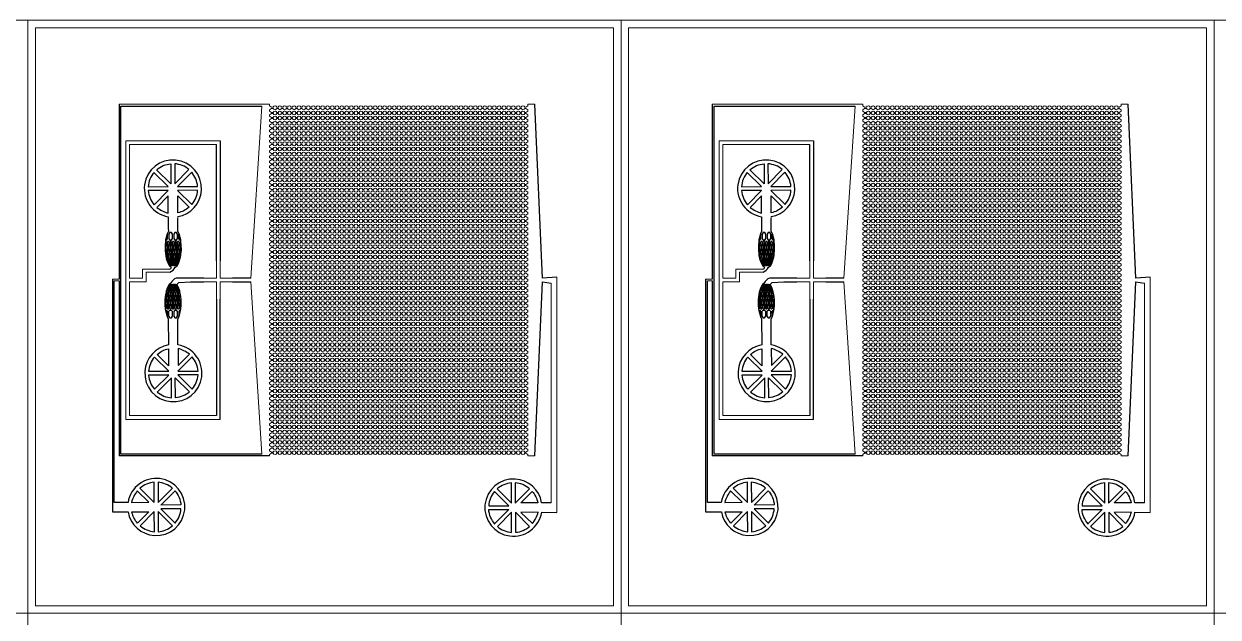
# Model space of a CAD drawing. Extents: x 4056 to 105656, y 4120 to 105720.
# Drawn here: x 39093 to 70405, y 23464 to 39020 of the extents above; entities that cross this region are included whole.
import ezdxf

# ---------------------------------------------------------------- set-up
doc = ezdxf.new("R2010")
doc.units = 13
doc.header["$MEASUREMENT"] = 0
doc.layers.add('Main Layer', color=7, linetype='Continuous', lineweight=0)

# ---------------------------------------------------------------- blocks, each defined once
blk = doc.blocks.new('*U45')
at = {"lineweight": 0}
for p, q in [((48, 15), (77, 15)), ((48, -15), (77, -15))]:
    blk.add_line(p, q, dxfattribs=at)
for start, end in [(17.4576, 162.5424), (197.4576, 342.5424)]:
    blk.add_arc((0, 0), 50, start, end, dxfattribs=at)
blk = doc.blocks.new('*U46')
at = {"color": 0, "linetype": 'ByBlock', "lineweight": -2, "transparency": 16777216}
for p in [(0, 0), (125, 0), (250, 0), (375, 0), (500, 0), (625, 0), (750, 0), (875, 0), (1000, 0), (1125, 0), (1250, 0), (1375, 0), (1500, 0), (1625, 0), (1750, 0), (1875, 0), (2000, 0), (2125, 0), (2250, 0), (2375, 0), (2500, 0), (2625, 0), (2750, 0), (2875, 0), (3000, 0), (3125, 0), (3250, 0), (3375, 0), (3500, 0), (3625, 0), (3750, 0), (3875, 0), (4000, 0), (4125, 0), (4250, 0), (4375, 0), (4500, 0), (4625, 0), (4750, 0), (4875, 0), (5000, 0), (5125, 0), (5250, 0), (5375, 0), (5500, 0), (5625, 0), (5750, 0), (5875, 0), (6000, 0), (6125, 0), (6250, 0), (6375, 0), (6500, 0)]:
    blk.add_blockref('*U45', p, dxfattribs=at)
blk = doc.blocks.new('*U43')
at = {"lineweight": 0}
for p, q in [((-148, -355), (-98, -390)), ((-148, -455), (-98, -420)), ((-148, -490), (-148, -455)), ((-48, -390), (-98, -390)), ((-48, -420), (-98, -420)), ((6627, -355), (6577, -390)), ((6627, -455), (6577, -420)), ((6627, -490), (6627, -455))]:
    blk.add_line(p, q, dxfattribs=at)
blk.add_blockref('*U46', (0, -405), dxfattribs=at)
blk = doc.blocks.new('*U44')
at = {"color": 0, "linetype": 'ByBlock', "lineweight": -2, "transparency": 16777216}
for p in [(0, 9045), (0, 8910), (0, 8775), (0, 8640), (0, 8505), (0, 8370), (0, 8235), (0, 8100), (0, 7965), (0, 7830), (0, 7695), (0, 7560), (0, 7425), (0, 7290), (0, 7155), (0, 7020), (0, 6885), (0, 6750), (0, 6615), (0, 6480), (0, 6345), (0, 6210), (0, 6075), (0, 5940), (0, 5805), (0, 5670), (0, 5535), (0, 5400), (0, 5265), (0, 5130), (0, 4995), (0, 4860), (0, 4725), (0, 4590), (0, 4455), (0, 4320), (0, 4185), (0, 4050), (0, 3915), (0, 3780), (0, 3645), (0, 3510), (0, 3375), (0, 3240), (0, 3105), (0, 2970), (0, 2835), (0, 2700), (0, 2565), (0, 2430), (0, 2295), (0, 2160), (0, 2025), (0, 1890), (0, 1755), (0, 1620), (0, 1485), (0, 1350), (0, 1215), (0, 1080), (0, 945), (0, 810), (0, 675), (0, 540), (0, 405), (0, 270), (0, 135), (0, 0)]:
    blk.add_blockref('*U43', p, dxfattribs=at)
blk = doc.blocks.new('*U50')
at = {"lineweight": 0}
for p, q in [((48, 15), (77, 15)), ((48, -15), (77, -15))]:
    blk.add_line(p, q, dxfattribs=at)
for start, end in [(17.4576, 162.5424), (197.4576, 342.5424)]:
    blk.add_arc((0, 0), 50, start, end, dxfattribs=at)
blk = doc.blocks.new('*U51')
at = {"color": 0, "linetype": 'ByBlock', "lineweight": -2, "transparency": 16777216}
for p in [(0, 0), (125, 0), (250, 0), (375, 0), (500, 0), (625, 0), (750, 0), (875, 0), (1000, 0), (1125, 0), (1250, 0), (1375, 0), (1500, 0), (1625, 0), (1750, 0), (1875, 0), (2000, 0), (2125, 0), (2250, 0), (2375, 0), (2500, 0), (2625, 0), (2750, 0), (2875, 0), (3000, 0), (3125, 0), (3250, 0), (3375, 0), (3500, 0), (3625, 0), (3750, 0), (3875, 0), (4000, 0), (4125, 0), (4250, 0), (4375, 0), (4500, 0), (4625, 0), (4750, 0), (4875, 0), (5000, 0), (5125, 0), (5250, 0), (5375, 0), (5500, 0), (5625, 0), (5750, 0), (5875, 0), (6000, 0), (6125, 0), (6250, 0), (6375, 0), (6500, 0)]:
    blk.add_blockref('*U50', p, dxfattribs=at)
blk = doc.blocks.new('*U48')
at = {"lineweight": 0}
for p, q in [((-148, -355), (-98, -390)), ((-148, -455), (-98, -420)), ((-148, -490), (-148, -455)), ((-48, -390), (-98, -390)), ((-48, -420), (-98, -420)), ((6627, -355), (6577, -390)), ((6627, -455), (6577, -420)), ((6627, -490), (6627, -455))]:
    blk.add_line(p, q, dxfattribs=at)
blk.add_blockref('*U51', (0, -405), dxfattribs=at)
blk = doc.blocks.new('*U49')
at = {"color": 0, "linetype": 'ByBlock', "lineweight": -2, "transparency": 16777216}
for p in [(0, 9045), (0, 8910), (0, 8775), (0, 8640), (0, 8505), (0, 8370), (0, 8235), (0, 8100), (0, 7965), (0, 7830), (0, 7695), (0, 7560), (0, 7425), (0, 7290), (0, 7155), (0, 7020), (0, 6885), (0, 6750), (0, 6615), (0, 6480), (0, 6345), (0, 6210), (0, 6075), (0, 5940), (0, 5805), (0, 5670), (0, 5535), (0, 5400), (0, 5265), (0, 5130), (0, 4995), (0, 4860), (0, 4725), (0, 4590), (0, 4455), (0, 4320), (0, 4185), (0, 4050), (0, 3915), (0, 3780), (0, 3645), (0, 3510), (0, 3375), (0, 3240), (0, 3105), (0, 2970), (0, 2835), (0, 2700), (0, 2565), (0, 2430), (0, 2295), (0, 2160), (0, 2025), (0, 1890), (0, 1755), (0, 1620), (0, 1485), (0, 1350), (0, 1215), (0, 1080), (0, 945), (0, 810), (0, 675), (0, 540), (0, 405), (0, 270), (0, 135), (0, 0)]:
    blk.add_blockref('*U48', p, dxfattribs=at)

msp = doc.modelspace()

# ---------------------------------------------------------------- linework, layer by layer
at = {"lineweight": 0}
for p, q in [((39393, 23764), (39393, 38920)), ((54549, 38920), (39393, 38920)), ((54549, 23764), (54549, 38920)), ((54949, 23764), (54949, 38920)), ((70105, 38920), (54949, 38920)), ((70105, 23764), (70105, 38920)), ((41587, 36915), (45531, 36915)), ((45330, 36865), (45040, 32353)), ((45531, 36870), (45531, 36915)), ((52306, 36870), (52306, 36915)), ((52325, 36915), (52306, 36915)), ((52325, 36915), (52494, 36915)), ((57143, 36915), (61088, 36915)), ((60886, 36865), (60596, 32353)), ((61088, 36870), (61088, 36915)), ((67863, 36870), (67863, 36915)), ((67882, 36915), (67863, 36915)), ((67882, 36915), (68050, 36915)), ((44242, 35956), (41765, 35956)), ((41765, 35956), (41765, 32159)), ((44142, 35856), (41865, 35856)), ((41865, 35856), (41865, 32353)), ((59798, 35956), (57322, 35956)), ((57322, 35956), (57322, 32159)), ((59698, 35856), (57422, 35856)), ((57422, 35856), (57422, 32353)), ((43129, 33919), (43129, 33965)), ((58685, 33919), (58685, 33965)), ((42202, 32353), (42202, 32586)), ((42915, 32586), (42202, 32586)), ((44142, 32353), (44142, 32803)), ((44242, 32803), (44242, 32353)), ((57758, 32353), (57758, 32586)), ((58471, 32586), (57758, 32586)), ((59698, 32353), (59698, 32803)), ((59798, 32803), (59798, 32353)), ((41412, 32328), (41587, 32328)), ((41462, 32278), (41587, 32278)), ((41865, 32353), (42202, 32353)), ((41865, 28750), (41865, 32253)), ((42302, 32253), (41865, 32253)), ((42921, 32511), (42302, 32511)), ((42302, 32253), (42302, 32511)), ((43807, 32353), (44142, 32353)), ((43807, 32253), (44142, 32253)), ((44142, 31803), (44142, 32253)), ((44242, 32353), (44562, 32353)), ((44242, 32253), (44562, 32253)), ((44242, 32253), (44242, 31803)), ((45040, 32253), (45330, 27740)), ((52693, 32253), (52693, 32253)), ((53069, 32375), (53069, 26210)), ((56968, 32328), (57143, 32328)), ((57018, 32278), (57143, 32278)), ((57422, 32353), (57758, 32353)), ((57422, 28750), (57422, 32253)), ((57858, 32253), (57422, 32253)), ((58477, 32511), (57858, 32511)), ((57858, 32253), (57858, 32511)), ((59363, 32353), (59698, 32353)), ((59363, 32253), (59698, 32253)), ((59698, 31803), (59698, 32253)), ((59798, 32353), (60118, 32353)), ((59798, 32253), (60118, 32253)), ((59798, 32253), (59798, 31803)), ((60596, 32253), (60886, 27740)), ((68249, 32253), (68249, 32253)), ((68626, 32375), (68626, 26210)), ((41765, 28650), (41765, 32159)), ((52917, 32222), (52917, 26465)), ((57322, 28650), (57322, 32159)), ((68473, 32222), (68473, 26465)), ((44242, 28650), (41765, 28650)), ((44142, 28750), (41865, 28750)), ((59798, 28650), (57322, 28650)), ((59698, 28750), (57422, 28750)), ((52306, 27690), (52494, 27690)), ((67863, 27690), (68051, 27690)), ((54549, 23764), (39393, 23764)), ((70105, 23764), (54949, 23764))]:
    msp.add_line(p, q, dxfattribs=at)
for p, q in [((41587, 36915), (41587, 32328)), ((41637, 27740), (41637, 36865)), ((41637, 36865), (45330, 36865)), ((52693, 32353), (52494, 36915)), ((57143, 36915), (57143, 32328)), ((57193, 27740), (57193, 36865)), ((57193, 36865), (60886, 36865)), ((68249, 32353), (68050, 36915)), ((44142, 32803), (44142, 35856)), ((44242, 35956), (44242, 32803)), ((59698, 32803), (59698, 35856)), ((59798, 35956), (59798, 32803)), ((42879, 33964), (42880, 33668)), ((43131, 33576), (43129, 33919)), ((58435, 33964), (58437, 33668)), ((58687, 33576), (58685, 33919)), ((42850, 33516), (42809, 33356)), ((42881, 33575), (42850, 33516)), ((42880, 33668), (42881, 33575)), ((43162, 33518), (43131, 33576)), ((43205, 33358), (43162, 33518)), ((58406, 33516), (58365, 33356)), ((58437, 33575), (58406, 33516)), ((58437, 33668), (58437, 33575)), ((58718, 33518), (58687, 33576)), ((58761, 33358), (58718, 33518)), ((42804, 33316), (42795, 33215)), ((42795, 33215), (42795, 33083)), ((42809, 33356), (42804, 33316)), ((43210, 33318), (43205, 33358)), ((43220, 33218), (43210, 33318)), ((43221, 33086), (43220, 33218)), ((58361, 33316), (58352, 33215)), ((58352, 33215), (58352, 33083)), ((58365, 33356), (58361, 33316)), ((58766, 33318), (58761, 33358)), ((58776, 33218), (58766, 33318)), ((58777, 33086), (58776, 33218)), ((42795, 33083), (42805, 32984)), ((42805, 32984), (42811, 32948)), ((42811, 32948), (42827, 32868)), ((43192, 32869), (43207, 32949)), ((43207, 32949), (43212, 32986)), ((43212, 32986), (43221, 33086)), ((58352, 33083), (58361, 32984)), ((58361, 32984), (58367, 32948)), ((58367, 32948), (58383, 32868)), ((58748, 32869), (58763, 32949)), ((58763, 32949), (58769, 32986)), ((58769, 32986), (58777, 33086)), ((42827, 32868), (42833, 32845)), ((42833, 32845), (42847, 32801)), ((42847, 32801), (42852, 32785)), ((42852, 32785), (42866, 32753)), ((42866, 32753), (42910, 32673)), ((42910, 32673), (42960, 32638)), ((43060, 32638), (43111, 32675)), ((43111, 32675), (43153, 32754)), ((43153, 32754), (43167, 32787)), ((43167, 32787), (43172, 32803)), ((43172, 32803), (43186, 32847)), ((43186, 32847), (43192, 32869)), ((58383, 32868), (58389, 32845)), ((58389, 32845), (58403, 32801)), ((58403, 32801), (58408, 32785)), ((58408, 32785), (58422, 32753)), ((58422, 32753), (58466, 32673)), ((58466, 32673), (58517, 32638)), ((58617, 32638), (58667, 32675)), ((58667, 32675), (58709, 32754)), ((58709, 32754), (58724, 32787)), ((58724, 32787), (58729, 32803)), ((58729, 32803), (58742, 32847)), ((58742, 32847), (58748, 32869)), ((41412, 32328), (41412, 26222)), ((41462, 26472), (41462, 32278)), ((41587, 32278), (41587, 27690)), ((43432, 32353), (43090, 32351)), ((43153, 32241), (43462, 32253)), ((43532, 32353), (43432, 32353)), ((43462, 32253), (43807, 32253)), ((43807, 32353), (43532, 32353)), ((45040, 32353), (44562, 32353)), ((44562, 32253), (45040, 32253)), ((52494, 27690), (52693, 32253)), ((53069, 32375), (52693, 32353)), ((52693, 32253), (52917, 32222)), ((56968, 32328), (56968, 26222)), ((57018, 26472), (57018, 32278)), ((57143, 32278), (57143, 27690)), ((58988, 32353), (58646, 32351)), ((58709, 32241), (59018, 32253)), ((59088, 32353), (58988, 32353)), ((59018, 32253), (59363, 32253)), ((59363, 32353), (59088, 32353)), ((60596, 32353), (60118, 32353)), ((60118, 32253), (60596, 32253)), ((68051, 27690), (68249, 32253)), ((68626, 32375), (68249, 32353)), ((68249, 32253), (68473, 32222)), ((42819, 31993), (42804, 31913)), ((42825, 32015), (42819, 31993)), ((42838, 32059), (42825, 32015)), ((42843, 32076), (42838, 32059)), ((42857, 32108), (42843, 32076)), ((42900, 32188), (42857, 32108)), ((42950, 32224), (42900, 32188)), ((43101, 32189), (43153, 32241)), ((43144, 32109), (43101, 32189)), ((43159, 32077), (43144, 32109)), ((43164, 32061), (43159, 32077)), ((43178, 32017), (43164, 32061)), ((43184, 31995), (43178, 32017)), ((43200, 31915), (43184, 31995)), ((58375, 31993), (58360, 31913)), ((58381, 32015), (58375, 31993)), ((58394, 32059), (58381, 32015)), ((58399, 32076), (58394, 32059)), ((58414, 32108), (58399, 32076)), ((58456, 32188), (58414, 32108)), ((58506, 32224), (58456, 32188)), ((58657, 32189), (58709, 32241)), ((58701, 32109), (58657, 32189)), ((58715, 32077), (58701, 32109)), ((58720, 32061), (58715, 32077)), ((58734, 32017), (58720, 32061)), ((58740, 31995), (58734, 32017)), ((58756, 31915), (58740, 31995)), ((42798, 31877), (42790, 31777)), ((42790, 31777), (42791, 31645)), ((42791, 31645), (42801, 31545)), ((42804, 31913), (42798, 31877)), ((43206, 31879), (43200, 31915)), ((43215, 31779), (43206, 31879)), ((43206, 31547), (43215, 31647)), ((43215, 31647), (43215, 31779)), ((44142, 31803), (44142, 28750)), ((44242, 28650), (44242, 31803)), ((58354, 31877), (58346, 31777)), ((58346, 31777), (58347, 31645)), ((58347, 31645), (58357, 31545)), ((58360, 31913), (58354, 31877)), ((58762, 31879), (58756, 31915)), ((58771, 31779), (58762, 31879)), ((58762, 31547), (58771, 31647)), ((58771, 31647), (58771, 31779)), ((59698, 31803), (59698, 28750)), ((59798, 28650), (59798, 31803)), ((42801, 31545), (42806, 31505)), ((42806, 31505), (42848, 31344)), ((42848, 31344), (42880, 31286)), ((43130, 31287), (43160, 31346)), ((43160, 31346), (43202, 31507)), ((43202, 31507), (43206, 31547)), ((58357, 31545), (58362, 31505)), ((58362, 31505), (58405, 31344)), ((58405, 31344), (58436, 31286)), ((58686, 31287), (58717, 31346)), ((58717, 31346), (58758, 31507)), ((58758, 31507), (58762, 31547)), ((42880, 31286), (42883, 30601)), ((43130, 31194), (43130, 31287)), ((43133, 30603), (43130, 31194)), ((58436, 31286), (58439, 30601)), ((58686, 31194), (58686, 31287)), ((58689, 30603), (58686, 31194)), ((45531, 27690), (41587, 27690)), ((45330, 27740), (41637, 27740)), ((61088, 27690), (57143, 27690)), ((60886, 27740), (57193, 27740)), ((41823, 26473), (41462, 26472)), ((52917, 26465), (52668, 26464)), ((57379, 26473), (57018, 26472)), ((68473, 26465), (68224, 26464)), ((41412, 26222), (41824, 26223)), ((52669, 26214), (53069, 26210)), ((56968, 26222), (57380, 26223)), ((68225, 26214), (68626, 26210))]:
    msp.add_line(p, q)
for points in [[(23636, 39120), (39193, 39120), (39193, 23564), (23636, 23564)], [(39193, 39120), (54749, 39120), (54749, 23564), (39193, 23564)], [(54749, 39120), (70305, 39120), (70305, 23564), (54749, 23564)], [(70305, 39120), (85862, 39120), (85862, 23564), (70305, 23564)], [(39193, 23564), (54749, 23564), (54749, 8007), (39193, 8007)], [(54749, 23564), (70305, 23564), (70305, 8007), (54749, 8007)]]:
    msp.add_lwpolyline(points, close=True, dxfattribs=at)
for points in [[(42505, 35125, 0.159174), (42352, 34751), (42879, 34753), (42503, 35126), (42505, 35125)], [(42947, 35352), (42950, 34825), (42574, 35197), (42575, 35196, -0.159174), (42947, 35352, 3734.089472)], [(43047, 35352), (43050, 34825), (43421, 35200, 0.159174), (43047, 35352, -3734.089472)], [(43492, 35129), (43121, 34755), (43648, 34757, 0.159174), (43492, 35129, 0.000114)], [(58061, 35125, 0.159174), (57908, 34751), (58436, 34753), (58059, 35126), (58061, 35125)], [(58503, 35352), (58506, 34825), (58130, 35197), (58131, 35196, -0.159174), (58503, 35352, 3734.089472)], [(58603, 35352), (58606, 34825), (58977, 35200, 0.159174), (58603, 35352, -3734.089472)], [(59048, 35129), (58677, 34755), (59204, 34757, 0.159174), (59048, 35129, 0.000114)], [(42509, 34279), (42880, 34653), (42352, 34651, 0.159174), (42509, 34279, -0.000581)], [(42878, 34055), (42876, 34508), (42580, 34208, 0.092093), (42878, 34055, 1291.273736)], [(43496, 34284, 0.159174), (43649, 34657), (43121, 34655), (43496, 34284)], [(43128, 34067), (43126, 34509), (43425, 34213, -0.129437), (43128, 34067, 5438.346978)], [(58065, 34279), (58436, 34653), (57909, 34651, 0.159174), (58065, 34279, -0.000581)], [(58435, 34055), (58432, 34508), (58136, 34208, 0.092093), (58435, 34055, 1291.273736)], [(59052, 34284, 0.159174), (59205, 34657), (58677, 34655), (59052, 34284)], [(58685, 34067), (58682, 34509), (58982, 34213, -0.129437), (58685, 34067, 5438.346978)], [(42884, 30500), (42886, 30057), (42586, 30354, -0.129437), (42884, 30500, 5438.346978)], [(43134, 30511), (43136, 30059), (43432, 30358, 0.092093), (43134, 30511, 1291.273736)], [(58440, 30500), (58442, 30057), (58143, 30354, -0.129437), (58440, 30500, 5438.346978)], [(58690, 30511), (58692, 30059), (58988, 30358, 0.092093), (58690, 30511, 1291.273736)], [(42516, 30283, 0.159174), (42363, 29909), (42891, 29912), (42516, 30283)], [(43503, 30288), (43132, 29913), (43660, 29916, 0.159174), (43503, 30288, -0.000581)], [(58072, 30283, 0.159174), (57920, 29909), (58447, 29912), (58072, 30283)], [(59060, 30288), (58688, 29913), (59216, 29916, 0.159174), (59060, 30288, -0.000581)], [(42520, 29437), (42891, 29812), (42364, 29809, 0.159174), (42520, 29437, 0.000114)], [(43507, 29442, 0.159174), (43660, 29816), (43133, 29813), (43509, 29441), (43507, 29442)], [(58076, 29437), (58448, 29812), (57920, 29809, 0.159174), (58076, 29437, 0.000114)], [(59064, 29442, 0.159174), (59216, 29816), (58689, 29813), (59065, 29441), (59064, 29442)], [(42965, 29214), (42962, 29741), (42591, 29367, 0.159174), (42965, 29214, -3734.089472)], [(43065, 29215), (43062, 29742), (43438, 29369), (43437, 29371, -0.159174), (43065, 29215, 3734.089472)], [(58521, 29214), (58519, 29741), (58147, 29367, 0.159174), (58521, 29214, -3734.089472)], [(58621, 29215), (58619, 29742), (58995, 29369), (58993, 29371, -0.159174), (58621, 29215, 3734.089472)], [(42137, 26843), (42512, 26472), (42510, 26999, 0.159174), (42137, 26843, -0.000581)], [(42983, 26847, 0.159174), (42610, 27000), (42612, 26473), (42985, 26849), (42983, 26847)], [(51504, 26827), (51878, 26456), (51876, 26983, 0.159174), (51504, 26827, 0.000114)], [(52349, 26831, 0.159174), (51976, 26984), (51978, 26456), (52349, 26831)], [(57694, 26843), (58068, 26472), (58066, 26999, 0.159174), (57694, 26843, -0.000581)], [(58540, 26847, 0.159174), (58166, 27000), (58168, 26473), (58541, 26849), (58540, 26847)], [(67060, 26827), (67435, 26456), (67432, 26983, 0.159174), (67060, 26827, 0.000114)], [(67906, 26831, 0.159174), (67532, 26984), (67535, 26456), (67906, 26831)], [(41914, 26473), (42366, 26476), (42067, 26772, 0.092093), (41914, 26473, 1291.273736)], [(43211, 26405), (42683, 26402), (43056, 26778), (43054, 26777, -0.159174), (43211, 26405, 3734.089472)], [(51281, 26382), (51808, 26385), (51433, 26756, 0.159174), (51281, 26382, -3734.089472)], [(52566, 26464), (52124, 26461), (52420, 26761, -0.129437), (52566, 26464, 5438.346978)], [(57470, 26473), (57923, 26476), (57623, 26772, 0.092093), (57470, 26473, 1291.273736)], [(58767, 26405), (58240, 26402), (58612, 26778), (58611, 26777, -0.159174), (58767, 26405, 3734.089472)], [(66837, 26382), (67364, 26385), (66990, 26756, 0.159174), (66837, 26382, -3734.089472)], [(68122, 26464), (67680, 26461), (67977, 26761, -0.129437), (68122, 26464, 5438.346978)], [(43211, 26305), (42684, 26302), (43058, 25931, 0.159174), (43211, 26305, -3734.089472)], [(58767, 26305), (58240, 26302), (58615, 25931, 0.159174), (58767, 26305, -3734.089472)], [(41925, 26224), (42368, 26226), (42071, 25926, -0.129437), (41925, 26224, 5438.346978)], [(42142, 25856, 0.159174), (42516, 25703), (42513, 26231), (42142, 25856)], [(42988, 25860), (42613, 26231), (42616, 25704, 0.159174), (42988, 25860, 0.000114)], [(51281, 26282), (51808, 26285), (51436, 25909), (51437, 25910, -0.159174), (51281, 26282, 3734.089472)], [(51508, 25840, 0.159174), (51882, 25687), (51880, 26215), (51507, 25838), (51508, 25840)], [(52354, 25844), (51980, 26215), (51982, 25688, 0.159174), (52354, 25844, -0.000581)], [(52578, 26214), (52125, 26211), (52425, 25915, 0.092093), (52578, 26214, 1291.273736)], [(57482, 26224), (57924, 26226), (57627, 25926, -0.129437), (57482, 26224, 5438.346978)], [(57699, 25856, 0.159174), (58072, 25703), (58070, 26231), (57699, 25856)], [(58544, 25860), (58170, 26231), (58172, 25704, 0.159174), (58544, 25860, 0.000114)], [(66837, 26282), (67365, 26285), (66992, 25909), (66994, 25910, -0.159174), (66837, 26282, 3734.089472)], [(67065, 25840, 0.159174), (67438, 25687), (67436, 26215), (67063, 25838), (67065, 25840)], [(67911, 25844), (67536, 26215), (67538, 25688, 0.159174), (67911, 25844, -0.000581)], [(68134, 26214), (67682, 26211), (67981, 25915, 0.092093), (68134, 26214, 1291.273736)]]:
    msp.add_lwpolyline(points, format="xyb", close=True)
for points in [[(42858, 33508), (42817, 33347), (42829, 33347), (42859, 33387)], [(42890, 33507), (42891, 33387), (42921, 33348), (42961, 33348), (42991, 33388), (42990, 33508), (42960, 33548), (42920, 33548)], [(43022, 33508), (43023, 33388), (43053, 33348), (43093, 33348), (43123, 33389), (43122, 33509), (43092, 33548), (43052, 33548)], [(43154, 33510), (43197, 33349), (43185, 33349), (43155, 33389)], [(58414, 33508), (58373, 33347), (58385, 33347), (58415, 33387)], [(58446, 33507), (58447, 33387), (58477, 33348), (58517, 33348), (58547, 33388), (58546, 33508), (58516, 33548), (58476, 33548)], [(58578, 33508), (58579, 33388), (58609, 33348), (58649, 33348), (58679, 33389), (58678, 33509), (58648, 33548), (58608, 33548)], [(58710, 33510), (58753, 33349), (58741, 33349), (58711, 33389)], [(42834, 33236), (42834, 33296), (42819, 33316), (42812, 33316), (42803, 33216), (42820, 33216)], [(42803, 33216), (42820, 33216)], [(42833, 33200), (42818, 33180), (42818, 33120), (42833, 33100), (42853, 33100), (42868, 33120), (42868, 33180), (42853, 33200)], [(42829, 33347), (42825, 33347)], [(42865, 33316), (42850, 33296), (42850, 33236), (42866, 33216), (42886, 33216), (42900, 33236), (42900, 33296), (42885, 33316)], [(42886, 33216), (42866, 33216)], [(42899, 33200), (42884, 33180), (42884, 33120), (42899, 33100), (42919, 33100), (42934, 33120), (42934, 33180), (42919, 33200)], [(42931, 33316), (42916, 33296), (42916, 33236), (42932, 33216), (42952, 33216), (42966, 33236), (42966, 33296), (42951, 33316)], [(42961, 33348), (42921, 33348)], [(42952, 33216), (42932, 33216)], [(42965, 33200), (42950, 33180), (42950, 33120), (42965, 33100), (42985, 33100), (43000, 33120), (43000, 33180), (42985, 33200)], [(42997, 33316), (42982, 33296), (42982, 33236), (42998, 33216), (43018, 33217), (43032, 33237), (43032, 33297), (43017, 33317)], [(43018, 33217), (42998, 33216)], [(43031, 33201), (43016, 33181), (43016, 33121), (43031, 33101), (43051, 33101), (43066, 33121), (43066, 33181), (43051, 33201)], [(43063, 33317), (43048, 33297), (43048, 33237), (43064, 33217), (43084, 33217), (43098, 33237), (43098, 33297), (43083, 33317)], [(43093, 33348), (43053, 33348)], [(43084, 33217), (43064, 33217)], [(43097, 33201), (43082, 33181), (43082, 33121), (43097, 33101), (43117, 33101), (43132, 33121), (43132, 33181), (43117, 33201)], [(43129, 33317), (43114, 33297), (43114, 33237), (43130, 33217), (43150, 33217), (43164, 33237), (43164, 33297), (43149, 33317)], [(43150, 33217), (43130, 33217)], [(43163, 33201), (43148, 33181), (43148, 33121), (43163, 33101), (43183, 33101), (43198, 33121), (43198, 33181), (43183, 33201)], [(43180, 33297), (43180, 33237), (43196, 33217), (43212, 33218), (43202, 33317), (43195, 33317)], [(43185, 33349), (43189, 33349)], [(43196, 33217), (43212, 33218)], [(58391, 33236), (58390, 33296), (58375, 33316), (58369, 33316), (58360, 33216), (58376, 33216)], [(58360, 33216), (58376, 33216)], [(58389, 33200), (58374, 33180), (58374, 33120), (58389, 33100), (58409, 33100), (58424, 33120), (58424, 33180), (58409, 33200)], [(58385, 33347), (58381, 33347)], [(58421, 33316), (58406, 33296), (58407, 33236), (58422, 33216), (58442, 33216), (58457, 33236), (58456, 33296), (58441, 33316)], [(58442, 33216), (58422, 33216)], [(58455, 33200), (58440, 33180), (58440, 33120), (58455, 33100), (58475, 33100), (58490, 33120), (58490, 33180), (58475, 33200)], [(58487, 33316), (58472, 33296), (58473, 33236), (58488, 33216), (58508, 33216), (58523, 33236), (58522, 33296), (58507, 33316)], [(58517, 33348), (58477, 33348)], [(58508, 33216), (58488, 33216)], [(58521, 33200), (58506, 33180), (58506, 33120), (58521, 33100), (58541, 33100), (58556, 33120), (58556, 33180), (58541, 33200)], [(58553, 33316), (58538, 33296), (58539, 33236), (58554, 33216), (58574, 33217), (58589, 33237), (58588, 33297), (58573, 33317)], [(58574, 33217), (58554, 33216)], [(58587, 33201), (58572, 33181), (58572, 33121), (58587, 33101), (58607, 33101), (58622, 33121), (58622, 33181), (58607, 33201)], [(58619, 33317), (58604, 33297), (58605, 33237), (58620, 33217), (58640, 33217), (58655, 33237), (58654, 33297), (58639, 33317)], [(58649, 33348), (58609, 33348)], [(58640, 33217), (58620, 33217)], [(58653, 33201), (58638, 33181), (58638, 33121), (58653, 33101), (58673, 33101), (58688, 33121), (58688, 33181), (58673, 33201)], [(58685, 33317), (58670, 33297), (58671, 33237), (58686, 33217), (58706, 33217), (58721, 33237), (58720, 33297), (58705, 33317)], [(58706, 33217), (58686, 33217)], [(58719, 33201), (58704, 33181), (58704, 33121), (58719, 33101), (58739, 33101), (58754, 33121), (58754, 33181), (58739, 33201)], [(58736, 33297), (58737, 33237), (58752, 33217), (58768, 33218), (58758, 33317), (58751, 33317)], [(58741, 33349), (58745, 33349)], [(58752, 33217), (58768, 33218)], [(42835, 33064), (42836, 33004), (42821, 32984), (42813, 32984), (42803, 33084), (42820, 33084)], [(42854, 32968), (42834, 32968), (42819, 32948), (42835, 32868), (42854, 32868), (42869, 32888), (42869, 32948)], [(42853, 33100), (42833, 33100)], [(42866, 33084), (42851, 33064), (42852, 33004), (42867, 32984), (42887, 32984), (42902, 33004), (42901, 33064), (42886, 33084)], [(42887, 32984), (42867, 32984)], [(42900, 32968), (42885, 32948), (42885, 32888), (42900, 32868), (42920, 32868), (42935, 32888), (42935, 32948), (42920, 32968)], [(42919, 33100), (42899, 33100)], [(42932, 33084), (42917, 33064), (42918, 33004), (42933, 32984), (42953, 32984), (42968, 33004), (42967, 33064), (42952, 33084)], [(42953, 32984), (42933, 32984)], [(42966, 32968), (42951, 32948), (42951, 32888), (42966, 32868), (42986, 32868), (43001, 32888), (43001, 32948), (42986, 32968)], [(42985, 33100), (42965, 33100)], [(42998, 33084), (42983, 33064), (42984, 33004), (42999, 32984), (43019, 32985), (43034, 33005), (43033, 33065), (43018, 33085)], [(43019, 32985), (42999, 32984)], [(43032, 32969), (43017, 32949), (43017, 32889), (43032, 32869), (43052, 32869), (43067, 32889), (43067, 32949), (43052, 32969)], [(43051, 33101), (43031, 33101)], [(43064, 33085), (43049, 33065), (43050, 33005), (43065, 32985), (43085, 32985), (43100, 33005), (43099, 33065), (43084, 33085)], [(43085, 32985), (43065, 32985)], [(43098, 32969), (43083, 32949), (43083, 32889), (43098, 32869), (43118, 32869), (43133, 32889), (43133, 32949), (43118, 32969)], [(43117, 33101), (43097, 33101)], [(43130, 33085), (43115, 33065), (43116, 33005), (43131, 32985), (43151, 32985), (43166, 33005), (43165, 33065), (43150, 33085)], [(43151, 32985), (43131, 32985)], [(43184, 32969), (43164, 32969), (43149, 32949), (43149, 32889), (43164, 32869), (43184, 32869), (43199, 32949)], [(43183, 33101), (43163, 33101)], [(43181, 33065), (43182, 33005), (43197, 32985), (43204, 32985), (43213, 33086), (43196, 33085)], [(43197, 32985), (43204, 32985)], [(58392, 33064), (58392, 33004), (58377, 32984), (58369, 32984), (58360, 33084), (58377, 33084)], [(58410, 32968), (58390, 32968), (58375, 32948), (58391, 32868), (58411, 32868), (58425, 32888), (58425, 32948)], [(58409, 33100), (58389, 33100)], [(58423, 33084), (58408, 33064), (58408, 33004), (58423, 32984), (58443, 32984), (58458, 33004), (58458, 33064), (58443, 33084)], [(58443, 32984), (58423, 32984)], [(58456, 32968), (58441, 32948), (58441, 32888), (58457, 32868), (58477, 32868), (58491, 32888), (58491, 32948), (58476, 32968)], [(58475, 33100), (58455, 33100)], [(58489, 33084), (58474, 33064), (58474, 33004), (58489, 32984), (58509, 32984), (58524, 33004), (58524, 33064), (58509, 33084)], [(58509, 32984), (58489, 32984)], [(58522, 32968), (58507, 32948), (58507, 32888), (58523, 32868), (58543, 32868), (58557, 32888), (58557, 32948), (58542, 32968)], [(58541, 33100), (58521, 33100)], [(58555, 33084), (58540, 33064), (58540, 33004), (58555, 32984), (58575, 32985), (58590, 33005), (58590, 33065), (58575, 33085)], [(58575, 32985), (58555, 32984)], [(58588, 32969), (58573, 32949), (58573, 32889), (58589, 32869), (58609, 32869), (58623, 32889), (58623, 32949), (58608, 32969)], [(58607, 33101), (58587, 33101)], [(58621, 33085), (58606, 33065), (58606, 33005), (58621, 32985), (58641, 32985), (58656, 33005), (58656, 33065), (58641, 33085)], [(58641, 32985), (58621, 32985)], [(58654, 32969), (58639, 32949), (58639, 32889), (58655, 32869), (58675, 32869), (58689, 32889), (58689, 32949), (58674, 32969)], [(58673, 33101), (58653, 33101)], [(58687, 33085), (58672, 33065), (58672, 33005), (58687, 32985), (58707, 32985), (58722, 33005), (58722, 33065), (58707, 33085)], [(58707, 32985), (58687, 32985)], [(58740, 32969), (58720, 32969), (58705, 32949), (58705, 32889), (58721, 32869), (58740, 32869), (58755, 32949)], [(58739, 33101), (58719, 33101)], [(58738, 33065), (58738, 33005), (58753, 32985), (58761, 32985), (58769, 33086), (58753, 33085)], [(58753, 32985), (58761, 32985)], [(42835, 32868), (42854, 32868)], [(42873, 32845), (42865, 32835), (42865, 32805), (42873, 32795), (42883, 32795), (42890, 32805), (42890, 32835), (42883, 32845)], [(42883, 32795), (42873, 32795)], [(42890, 32787), (42882, 32777), (42882, 32747), (42890, 32737), (42900, 32738), (42907, 32748), (42907, 32778), (42900, 32788)], [(42900, 32738), (42890, 32737)], [(42906, 32846), (42898, 32836), (42898, 32806), (42906, 32796), (42916, 32796), (42923, 32806), (42923, 32836), (42916, 32846)], [(42924, 32690), (42924, 32720), (42916, 32730), (42906, 32730), (42899, 32720), (42918, 32681)], [(42920, 32868), (42900, 32868)], [(42916, 32796), (42906, 32796)], [(42923, 32788), (42915, 32778), (42915, 32748), (42923, 32738), (42933, 32738), (42940, 32748), (42940, 32778), (42933, 32788)], [(42933, 32738), (42923, 32738)], [(42939, 32846), (42931, 32836), (42931, 32806), (42939, 32796), (42949, 32796), (42956, 32806), (42956, 32836), (42949, 32846)], [(42939, 32730), (42932, 32720), (42932, 32690), (42940, 32680), (42950, 32680), (42957, 32690), (42957, 32720), (42949, 32730)], [(42949, 32796), (42939, 32796)], [(42950, 32680), (42940, 32680)], [(42956, 32788), (42948, 32778), (42948, 32748), (42956, 32738), (42966, 32738), (42973, 32748), (42973, 32778), (42966, 32788)], [(42966, 32738), (42956, 32738)], [(42972, 32846), (42964, 32836), (42964, 32806), (42972, 32796), (42982, 32796), (42989, 32806), (42989, 32836), (42982, 32846)], [(42972, 32730), (42965, 32720), (42965, 32690), (42973, 32680), (42983, 32680), (42990, 32690), (42990, 32720), (42982, 32730)], [(42986, 32868), (42966, 32868)], [(42982, 32796), (42972, 32796)], [(42983, 32680), (42973, 32680)], [(42989, 32788), (42981, 32778), (42981, 32748), (42989, 32738), (42999, 32738), (43006, 32748), (43006, 32778), (42999, 32788)], [(42999, 32738), (42989, 32738)], [(43005, 32846), (42997, 32836), (42997, 32806), (43005, 32796), (43015, 32796), (43022, 32806), (43022, 32836), (43015, 32846)], [(43005, 32730), (42998, 32720), (42998, 32690), (43006, 32680), (43016, 32680), (43023, 32690), (43023, 32720), (43015, 32730)], [(43015, 32796), (43005, 32796)], [(43016, 32680), (43006, 32680)], [(43022, 32788), (43014, 32778), (43014, 32748), (43022, 32738), (43032, 32738), (43039, 32748), (43039, 32778), (43032, 32788)], [(43032, 32738), (43022, 32738)], [(43038, 32846), (43030, 32836), (43030, 32806), (43038, 32796), (43048, 32796), (43055, 32806), (43055, 32836), (43048, 32846)], [(43038, 32730), (43031, 32720), (43031, 32690), (43039, 32680), (43049, 32680), (43056, 32690), (43056, 32720), (43048, 32730)], [(43052, 32869), (43032, 32869)], [(43048, 32796), (43038, 32796)], [(43049, 32680), (43039, 32680)], [(43055, 32788), (43047, 32778), (43047, 32748), (43055, 32738), (43065, 32738), (43072, 32748), (43072, 32778), (43065, 32788)], [(43065, 32738), (43055, 32738)], [(43071, 32846), (43063, 32836), (43063, 32806), (43071, 32796), (43081, 32796), (43088, 32806), (43088, 32836), (43081, 32846)], [(43071, 32730), (43064, 32720), (43064, 32690), (43072, 32680), (43082, 32680), (43089, 32690), (43089, 32720), (43081, 32730)], [(43081, 32796), (43071, 32796)], [(43082, 32680), (43072, 32680)], [(43088, 32788), (43080, 32778), (43080, 32748), (43088, 32738), (43098, 32739), (43105, 32749), (43105, 32779), (43098, 32789)], [(43098, 32739), (43088, 32738)], [(43104, 32847), (43096, 32837), (43096, 32807), (43104, 32797), (43114, 32797), (43121, 32807), (43121, 32837), (43114, 32847)], [(43097, 32691), (43103, 32682), (43122, 32721), (43114, 32731), (43104, 32731), (43097, 32721)], [(43118, 32869), (43098, 32869)], [(43114, 32797), (43104, 32797)], [(43121, 32789), (43113, 32779), (43113, 32749), (43121, 32739), (43131, 32739), (43138, 32749), (43138, 32779), (43131, 32789)], [(43131, 32739), (43121, 32739)], [(43137, 32847), (43129, 32837), (43129, 32807), (43137, 32797), (43147, 32797), (43154, 32807), (43154, 32837), (43147, 32847)], [(43147, 32797), (43137, 32797)], [(43184, 32869), (43164, 32869)], [(58391, 32868), (58411, 32868)], [(58429, 32845), (58422, 32835), (58422, 32805), (58429, 32795), (58439, 32795), (58447, 32805), (58447, 32835), (58439, 32845)], [(58439, 32795), (58429, 32795)], [(58446, 32787), (58438, 32777), (58439, 32747), (58446, 32737), (58456, 32738), (58464, 32748), (58463, 32778), (58456, 32788)], [(58456, 32738), (58446, 32737)], [(58462, 32846), (58455, 32836), (58455, 32806), (58462, 32796), (58472, 32796), (58480, 32806), (58480, 32836), (58472, 32846)], [(58480, 32690), (58480, 32720), (58473, 32730), (58463, 32730), (58455, 32720), (58474, 32681)], [(58477, 32868), (58457, 32868)], [(58472, 32796), (58462, 32796)], [(58479, 32788), (58471, 32778), (58472, 32748), (58479, 32738), (58489, 32738), (58497, 32748), (58496, 32778), (58489, 32788)], [(58489, 32738), (58479, 32738)], [(58495, 32846), (58488, 32836), (58488, 32806), (58495, 32796), (58505, 32796), (58513, 32806), (58513, 32836), (58505, 32846)], [(58496, 32730), (58488, 32720), (58488, 32690), (58496, 32680), (58506, 32680), (58513, 32690), (58513, 32720), (58506, 32730)], [(58505, 32796), (58495, 32796)], [(58506, 32680), (58496, 32680)], [(58512, 32788), (58504, 32778), (58505, 32748), (58512, 32738), (58522, 32738), (58530, 32748), (58529, 32778), (58522, 32788)], [(58522, 32738), (58512, 32738)], [(58528, 32846), (58521, 32836), (58521, 32806), (58528, 32796), (58538, 32796), (58546, 32806), (58546, 32836), (58538, 32846)], [(58529, 32730), (58521, 32720), (58521, 32690), (58529, 32680), (58539, 32680), (58546, 32690), (58546, 32720), (58539, 32730)], [(58543, 32868), (58523, 32868)], [(58538, 32796), (58528, 32796)], [(58539, 32680), (58529, 32680)], [(58545, 32788), (58537, 32778), (58538, 32748), (58545, 32738), (58555, 32738), (58563, 32748), (58562, 32778), (58555, 32788)], [(58555, 32738), (58545, 32738)], [(58561, 32846), (58554, 32836), (58554, 32806), (58561, 32796), (58571, 32796), (58579, 32806), (58579, 32836), (58571, 32846)], [(58562, 32730), (58554, 32720), (58554, 32690), (58562, 32680), (58572, 32680), (58579, 32690), (58579, 32720), (58572, 32730)], [(58571, 32796), (58561, 32796)], [(58572, 32680), (58562, 32680)], [(58578, 32788), (58570, 32778), (58571, 32748), (58578, 32738), (58588, 32738), (58596, 32748), (58595, 32778), (58588, 32788)], [(58588, 32738), (58578, 32738)], [(58594, 32846), (58587, 32836), (58587, 32806), (58594, 32796), (58604, 32796), (58612, 32806), (58612, 32836), (58604, 32846)], [(58595, 32730), (58587, 32720), (58587, 32690), (58595, 32680), (58605, 32680), (58612, 32690), (58612, 32720), (58605, 32730)], [(58609, 32869), (58589, 32869)], [(58604, 32796), (58594, 32796)], [(58605, 32680), (58595, 32680)], [(58611, 32788), (58603, 32778), (58604, 32748), (58611, 32738), (58621, 32738), (58629, 32748), (58628, 32778), (58621, 32788)], [(58621, 32738), (58611, 32738)], [(58627, 32846), (58620, 32836), (58620, 32806), (58627, 32796), (58637, 32796), (58645, 32806), (58645, 32836), (58637, 32846)], [(58628, 32730), (58620, 32720), (58620, 32690), (58628, 32680), (58638, 32680), (58645, 32690), (58645, 32720), (58638, 32730)], [(58637, 32796), (58627, 32796)], [(58638, 32680), (58628, 32680)], [(58644, 32788), (58636, 32778), (58637, 32748), (58644, 32738), (58654, 32739), (58662, 32749), (58661, 32779), (58654, 32789)], [(58654, 32739), (58644, 32738)], [(58660, 32847), (58653, 32837), (58653, 32807), (58660, 32797), (58670, 32797), (58678, 32807), (58678, 32837), (58670, 32847)], [(58653, 32691), (58659, 32682), (58678, 32721), (58671, 32731), (58661, 32731), (58653, 32721)], [(58675, 32869), (58655, 32869)], [(58670, 32797), (58660, 32797)], [(58677, 32789), (58669, 32779), (58670, 32749), (58677, 32739), (58687, 32739), (58695, 32749), (58694, 32779), (58687, 32789)], [(58687, 32739), (58677, 32739)], [(58693, 32847), (58686, 32837), (58686, 32807), (58693, 32797), (58703, 32797), (58711, 32807), (58711, 32837), (58703, 32847)], [(58703, 32797), (58693, 32797)], [(58740, 32869), (58721, 32869)], [(42827, 31893), (42847, 31893), (42862, 31913), (42861, 31973), (42846, 31993), (42827, 31993), (42812, 31913)], [(42827, 31993), (42846, 31993)], [(42874, 32016), (42881, 32026), (42881, 32056), (42873, 32066), (42863, 32065), (42856, 32055), (42856, 32025), (42864, 32015)], [(42863, 32065), (42873, 32066)], [(42890, 32074), (42897, 32084), (42897, 32114), (42890, 32124), (42880, 32124), (42872, 32114), (42872, 32084), (42880, 32074)], [(42913, 31893), (42928, 31913), (42927, 31973), (42912, 31993), (42892, 31993), (42877, 31973), (42878, 31913), (42893, 31893)], [(42880, 32124), (42890, 32124)], [(42913, 32172), (42907, 32180), (42889, 32142), (42896, 32132), (42906, 32132), (42914, 32142)], [(42907, 32016), (42914, 32026), (42914, 32056), (42906, 32066), (42896, 32066), (42889, 32056), (42889, 32026), (42897, 32016)], [(42892, 31993), (42912, 31993)], [(42896, 32066), (42906, 32066)], [(42923, 32074), (42930, 32084), (42930, 32114), (42923, 32124), (42913, 32124), (42905, 32114), (42905, 32084), (42913, 32074)], [(42913, 32124), (42923, 32124)], [(42939, 32132), (42947, 32142), (42946, 32172), (42939, 32182), (42929, 32182), (42921, 32172), (42922, 32142), (42929, 32132)], [(42940, 32016), (42947, 32026), (42947, 32056), (42939, 32066), (42929, 32066), (42922, 32056), (42922, 32026), (42930, 32016)], [(42929, 32182), (42939, 32182)], [(42929, 32066), (42939, 32066)], [(42956, 32074), (42963, 32084), (42963, 32114), (42956, 32124), (42946, 32124), (42938, 32114), (42938, 32084), (42946, 32074)], [(42979, 31894), (42994, 31914), (42993, 31974), (42978, 31994), (42958, 31993), (42943, 31973), (42944, 31913), (42959, 31893)], [(42946, 32124), (42956, 32124)], [(42972, 32132), (42980, 32142), (42979, 32172), (42972, 32182), (42962, 32182), (42954, 32172), (42955, 32142), (42962, 32132)], [(42973, 32016), (42980, 32026), (42980, 32056), (42972, 32066), (42962, 32066), (42955, 32056), (42955, 32026), (42963, 32016)], [(42958, 31993), (42978, 31994)], [(42962, 32182), (42972, 32182)], [(42962, 32066), (42972, 32066)], [(42989, 32074), (42996, 32084), (42996, 32114), (42989, 32124), (42979, 32124), (42971, 32114), (42971, 32084), (42979, 32074)], [(42979, 32124), (42989, 32124)], [(43005, 32132), (43013, 32142), (43012, 32172), (43005, 32182), (42995, 32182), (42987, 32172), (42988, 32142), (42995, 32132)], [(43006, 32016), (43013, 32026), (43013, 32056), (43005, 32066), (42995, 32066), (42988, 32056), (42988, 32026), (42996, 32016)], [(42995, 32182), (43005, 32182)], [(42995, 32066), (43005, 32066)], [(43022, 32074), (43029, 32084), (43029, 32114), (43022, 32124), (43012, 32124), (43004, 32114), (43004, 32084), (43012, 32074)], [(43045, 31894), (43060, 31914), (43059, 31974), (43044, 31994), (43024, 31994), (43009, 31974), (43010, 31914), (43025, 31894)], [(43012, 32124), (43022, 32124)], [(43038, 32132), (43046, 32142), (43045, 32172), (43038, 32182), (43028, 32182), (43020, 32172), (43021, 32142), (43028, 32132)], [(43039, 32016), (43046, 32026), (43046, 32056), (43038, 32066), (43028, 32066), (43021, 32056), (43021, 32026), (43029, 32016)], [(43024, 31994), (43044, 31994)], [(43028, 32182), (43038, 32182)], [(43028, 32066), (43038, 32066)], [(43055, 32074), (43062, 32084), (43062, 32114), (43055, 32124), (43045, 32124), (43037, 32114), (43037, 32084), (43045, 32074)], [(43045, 32124), (43055, 32124)], [(43071, 32132), (43079, 32143), (43078, 32173), (43071, 32182), (43061, 32182), (43053, 32172), (43054, 32142), (43061, 32132)], [(43072, 32016), (43079, 32027), (43079, 32057), (43071, 32066), (43061, 32066), (43054, 32056), (43054, 32026), (43062, 32016)], [(43061, 32182), (43071, 32182)], [(43061, 32066), (43071, 32066)], [(43088, 32075), (43095, 32085), (43095, 32115), (43088, 32125), (43078, 32125), (43070, 32114), (43070, 32084), (43078, 32075)], [(43111, 31894), (43126, 31914), (43125, 31974), (43110, 31994), (43090, 31994), (43075, 31974), (43076, 31914), (43091, 31894)], [(43078, 32125), (43088, 32125)], [(43086, 32173), (43087, 32143), (43094, 32133), (43104, 32133), (43112, 32143), (43093, 32181)], [(43105, 32017), (43112, 32027), (43112, 32057), (43104, 32067), (43094, 32067), (43087, 32057), (43087, 32027), (43095, 32017)], [(43090, 31994), (43110, 31994)], [(43094, 32067), (43104, 32067)], [(43121, 32075), (43128, 32085), (43128, 32115), (43121, 32125), (43111, 32125), (43103, 32115), (43103, 32085), (43111, 32075)], [(43111, 32125), (43121, 32125)], [(43138, 32017), (43145, 32027), (43145, 32057), (43137, 32067), (43127, 32067), (43120, 32057), (43120, 32027), (43128, 32017)], [(43127, 32067), (43137, 32067)], [(43157, 31894), (43177, 31895), (43192, 31915), (43176, 31995), (43156, 31994), (43141, 31974), (43142, 31914)], [(43176, 31995), (43156, 31994)], [(58383, 31893), (58403, 31893), (58418, 31913), (58418, 31973), (58402, 31993), (58383, 31993), (58368, 31913)], [(58383, 31993), (58402, 31993)], [(58430, 32016), (58437, 32026), (58437, 32056), (58430, 32066), (58420, 32065), (58412, 32055), (58412, 32025), (58420, 32015)], [(58420, 32065), (58430, 32066)], [(58446, 32074), (58454, 32084), (58454, 32114), (58446, 32124), (58436, 32124), (58429, 32114), (58429, 32084), (58436, 32074)], [(58469, 31893), (58484, 31913), (58484, 31973), (58468, 31993), (58448, 31993), (58434, 31973), (58434, 31913), (58449, 31893)], [(58436, 32124), (58446, 32124)], [(58470, 32172), (58464, 32180), (58445, 32142), (58452, 32132), (58462, 32132), (58470, 32142)], [(58463, 32016), (58470, 32026), (58470, 32056), (58463, 32066), (58453, 32066), (58445, 32056), (58445, 32026), (58453, 32016)], [(58448, 31993), (58468, 31993)], [(58453, 32066), (58463, 32066)], [(58479, 32074), (58487, 32084), (58487, 32114), (58479, 32124), (58469, 32124), (58462, 32114), (58462, 32084), (58469, 32074)], [(58469, 32124), (58479, 32124)], [(58495, 32132), (58503, 32142), (58503, 32172), (58495, 32182), (58485, 32182), (58478, 32172), (58478, 32142), (58485, 32132)], [(58496, 32016), (58503, 32026), (58503, 32056), (58496, 32066), (58486, 32066), (58478, 32056), (58478, 32026), (58486, 32016)], [(58485, 32182), (58495, 32182)], [(58486, 32066), (58496, 32066)], [(58512, 32074), (58520, 32084), (58520, 32114), (58512, 32124), (58502, 32124), (58495, 32114), (58495, 32084), (58502, 32074)], [(58535, 31894), (58550, 31914), (58550, 31974), (58534, 31994), (58514, 31993), (58500, 31973), (58500, 31913), (58515, 31893)], [(58502, 32124), (58512, 32124)], [(58528, 32132), (58536, 32142), (58536, 32172), (58528, 32182), (58518, 32182), (58511, 32172), (58511, 32142), (58518, 32132)], [(58529, 32016), (58536, 32026), (58536, 32056), (58529, 32066), (58519, 32066), (58511, 32056), (58511, 32026), (58519, 32016)], [(58514, 31993), (58534, 31994)], [(58518, 32182), (58528, 32182)], [(58519, 32066), (58529, 32066)], [(58545, 32074), (58553, 32084), (58553, 32114), (58545, 32124), (58535, 32124), (58528, 32114), (58528, 32084), (58535, 32074)], [(58535, 32124), (58545, 32124)], [(58561, 32132), (58569, 32142), (58569, 32172), (58561, 32182), (58551, 32182), (58544, 32172), (58544, 32142), (58551, 32132)], [(58562, 32016), (58569, 32026), (58569, 32056), (58562, 32066), (58552, 32066), (58544, 32056), (58544, 32026), (58552, 32016)], [(58551, 32182), (58561, 32182)], [(58552, 32066), (58562, 32066)], [(58578, 32074), (58586, 32084), (58586, 32114), (58578, 32124), (58568, 32124), (58561, 32114), (58561, 32084), (58568, 32074)], [(58601, 31894), (58616, 31914), (58616, 31974), (58600, 31994), (58580, 31994), (58566, 31974), (58566, 31914), (58581, 31894)], [(58568, 32124), (58578, 32124)], [(58594, 32132), (58602, 32142), (58602, 32172), (58594, 32182), (58584, 32182), (58577, 32172), (58577, 32142), (58584, 32132)], [(58595, 32016), (58602, 32026), (58602, 32056), (58595, 32066), (58585, 32066), (58577, 32056), (58577, 32026), (58585, 32016)], [(58580, 31994), (58600, 31994)], [(58584, 32182), (58594, 32182)], [(58585, 32066), (58595, 32066)], [(58611, 32074), (58619, 32084), (58619, 32114), (58611, 32124), (58601, 32124), (58594, 32114), (58594, 32084), (58601, 32074)], [(58601, 32124), (58611, 32124)], [(58627, 32132), (58635, 32143), (58635, 32173), (58627, 32182), (58617, 32182), (58610, 32172), (58610, 32142), (58617, 32132)], [(58628, 32016), (58635, 32027), (58635, 32057), (58628, 32066), (58618, 32066), (58610, 32056), (58610, 32026), (58618, 32016)], [(58617, 32182), (58627, 32182)], [(58618, 32066), (58628, 32066)], [(58644, 32075), (58652, 32085), (58652, 32115), (58644, 32125), (58634, 32125), (58627, 32114), (58627, 32084), (58634, 32075)], [(58667, 31894), (58682, 31914), (58682, 31974), (58666, 31994), (58646, 31994), (58632, 31974), (58632, 31914), (58647, 31894)], [(58634, 32125), (58644, 32125)], [(58643, 32173), (58643, 32143), (58650, 32133), (58660, 32133), (58668, 32143), (58649, 32181)], [(58661, 32017), (58668, 32027), (58668, 32057), (58661, 32067), (58651, 32067), (58643, 32057), (58643, 32027), (58651, 32017)], [(58646, 31994), (58666, 31994)], [(58651, 32067), (58661, 32067)], [(58677, 32075), (58685, 32085), (58685, 32115), (58677, 32125), (58667, 32125), (58660, 32115), (58660, 32085), (58667, 32075)], [(58667, 32125), (58677, 32125)], [(58694, 32017), (58701, 32027), (58701, 32057), (58694, 32067), (58684, 32067), (58676, 32057), (58676, 32027), (58684, 32017)], [(58684, 32067), (58694, 32067)], [(58713, 31894), (58733, 31895), (58748, 31915), (58732, 31995), (58712, 31994), (58698, 31974), (58698, 31914)], [(58732, 31995), (58712, 31994)], [(42829, 31797), (42829, 31857), (42814, 31877), (42806, 31877), (42798, 31777), (42814, 31777)], [(42830, 31565), (42830, 31625), (42815, 31645), (42799, 31645), (42809, 31545), (42815, 31545)], [(42815, 31645), (42799, 31645)], [(42814, 31877), (42806, 31877)], [(42848, 31661), (42863, 31681), (42862, 31741), (42847, 31761), (42827, 31761), (42812, 31741), (42813, 31681), (42828, 31661)], [(42827, 31761), (42847, 31761)], [(42880, 31777), (42895, 31797), (42895, 31857), (42880, 31877), (42860, 31877), (42845, 31857), (42845, 31797), (42860, 31777)], [(42881, 31545), (42896, 31565), (42896, 31625), (42881, 31645), (42861, 31645), (42846, 31625), (42846, 31565), (42861, 31545)], [(42860, 31877), (42880, 31877)], [(42861, 31645), (42881, 31645)], [(42914, 31661), (42929, 31681), (42928, 31741), (42913, 31761), (42893, 31761), (42878, 31741), (42879, 31681), (42894, 31661)], [(42893, 31761), (42913, 31761)], [(42946, 31777), (42961, 31797), (42961, 31857), (42946, 31877), (42926, 31877), (42911, 31857), (42911, 31797), (42926, 31777)], [(42947, 31545), (42962, 31565), (42962, 31625), (42947, 31645), (42927, 31645), (42912, 31625), (42912, 31565), (42927, 31545)], [(42926, 31877), (42946, 31877)], [(42927, 31645), (42947, 31645)], [(42980, 31662), (42995, 31682), (42994, 31742), (42979, 31762), (42959, 31761), (42944, 31741), (42945, 31681), (42960, 31661)], [(42959, 31761), (42979, 31762)], [(43012, 31778), (43027, 31798), (43027, 31858), (43012, 31878), (42992, 31878), (42977, 31858), (42977, 31798), (42992, 31778)], [(43013, 31546), (43028, 31566), (43028, 31626), (43013, 31646), (42993, 31646), (42978, 31626), (42978, 31566), (42993, 31546)], [(42992, 31878), (43012, 31878)], [(42993, 31646), (43013, 31646)], [(43046, 31662), (43061, 31682), (43060, 31742), (43045, 31762), (43025, 31762), (43010, 31742), (43011, 31682), (43026, 31662)], [(43025, 31762), (43045, 31762)], [(43078, 31778), (43093, 31798), (43093, 31858), (43078, 31878), (43058, 31878), (43043, 31858), (43043, 31798), (43058, 31778)], [(43079, 31546), (43094, 31566), (43094, 31626), (43079, 31646), (43059, 31646), (43044, 31626), (43044, 31566), (43059, 31546)], [(43058, 31878), (43078, 31878)], [(43059, 31646), (43079, 31646)], [(43112, 31662), (43127, 31682), (43126, 31742), (43111, 31762), (43091, 31762), (43076, 31742), (43077, 31682), (43092, 31662)], [(43091, 31762), (43111, 31762)], [(43144, 31778), (43159, 31798), (43159, 31858), (43144, 31878), (43124, 31878), (43109, 31858), (43109, 31798), (43124, 31778)], [(43145, 31546), (43160, 31566), (43160, 31626), (43145, 31646), (43125, 31646), (43110, 31626), (43110, 31566), (43125, 31546)], [(43124, 31878), (43144, 31878)], [(43125, 31646), (43145, 31646)], [(43178, 31663), (43193, 31683), (43192, 31743), (43177, 31763), (43157, 31762), (43142, 31742), (43143, 31682), (43158, 31662)], [(43157, 31762), (43177, 31763)], [(43175, 31799), (43175, 31859), (43190, 31879), (43198, 31879), (43207, 31779), (43190, 31779)], [(43176, 31627), (43176, 31567), (43191, 31547), (43198, 31547), (43207, 31647), (43191, 31647)], [(43207, 31647), (43191, 31647)], [(58385, 31797), (58385, 31857), (58370, 31877), (58362, 31877), (58354, 31777), (58371, 31777)], [(58387, 31565), (58386, 31625), (58371, 31645), (58355, 31645), (58365, 31545), (58372, 31545)], [(58371, 31645), (58355, 31645)], [(58370, 31877), (58362, 31877)], [(58404, 31661), (58419, 31681), (58419, 31741), (58404, 31761), (58384, 31761), (58369, 31741), (58369, 31681), (58384, 31661)], [(58384, 31761), (58404, 31761)], [(58437, 31777), (58451, 31797), (58451, 31857), (58436, 31877), (58416, 31877), (58401, 31857), (58401, 31797), (58417, 31777)], [(58438, 31545), (58453, 31565), (58452, 31625), (58437, 31645), (58417, 31645), (58402, 31625), (58403, 31565), (58418, 31545)], [(58416, 31877), (58436, 31877)], [(58417, 31645), (58437, 31645)], [(58470, 31661), (58485, 31681), (58485, 31741), (58470, 31761), (58450, 31761), (58435, 31741), (58435, 31681), (58450, 31661)], [(58450, 31761), (58470, 31761)], [(58503, 31777), (58517, 31797), (58517, 31857), (58502, 31877), (58482, 31877), (58467, 31857), (58467, 31797), (58483, 31777)], [(58504, 31545), (58519, 31565), (58518, 31625), (58503, 31645), (58483, 31645), (58468, 31625), (58469, 31565), (58484, 31545)], [(58482, 31877), (58502, 31877)], [(58483, 31645), (58503, 31645)], [(58536, 31662), (58551, 31682), (58551, 31742), (58536, 31762), (58516, 31761), (58501, 31741), (58501, 31681), (58516, 31661)], [(58516, 31761), (58536, 31762)], [(58569, 31778), (58583, 31798), (58583, 31858), (58568, 31878), (58548, 31878), (58533, 31858), (58533, 31798), (58549, 31778)], [(58570, 31546), (58585, 31566), (58584, 31626), (58569, 31646), (58549, 31646), (58534, 31626), (58535, 31566), (58550, 31546)], [(58548, 31878), (58568, 31878)], [(58549, 31646), (58569, 31646)], [(58602, 31662), (58617, 31682), (58617, 31742), (58602, 31762), (58582, 31762), (58567, 31742), (58567, 31682), (58582, 31662)], [(58582, 31762), (58602, 31762)], [(58635, 31778), (58649, 31798), (58649, 31858), (58634, 31878), (58614, 31878), (58599, 31858), (58599, 31798), (58615, 31778)], [(58636, 31546), (58651, 31566), (58650, 31626), (58635, 31646), (58615, 31646), (58600, 31626), (58601, 31566), (58616, 31546)], [(58614, 31878), (58634, 31878)], [(58615, 31646), (58635, 31646)], [(58668, 31662), (58683, 31682), (58683, 31742), (58668, 31762), (58648, 31762), (58633, 31742), (58633, 31682), (58648, 31662)], [(58648, 31762), (58668, 31762)], [(58701, 31778), (58715, 31798), (58715, 31858), (58700, 31878), (58680, 31878), (58665, 31858), (58665, 31798), (58681, 31778)], [(58702, 31546), (58717, 31566), (58716, 31626), (58701, 31646), (58681, 31646), (58666, 31626), (58667, 31566), (58682, 31546)], [(58680, 31878), (58700, 31878)], [(58681, 31646), (58701, 31646)], [(58734, 31663), (58749, 31683), (58749, 31743), (58734, 31763), (58714, 31762), (58699, 31742), (58699, 31682), (58714, 31662)], [(58714, 31762), (58734, 31763)], [(58731, 31799), (58731, 31859), (58746, 31879), (58754, 31879), (58763, 31779), (58747, 31779)], [(58732, 31627), (58733, 31567), (58748, 31547), (58754, 31547), (58763, 31647), (58747, 31647)], [(58763, 31647), (58747, 31647)], [(42856, 31352), (42814, 31513), (42826, 31513), (42856, 31473)], [(42826, 31513), (42822, 31513)], [(42988, 31354), (42988, 31474), (42958, 31514), (42918, 31514), (42888, 31474), (42888, 31354), (42919, 31314), (42959, 31314)], [(42918, 31514), (42958, 31514)], [(43120, 31355), (43120, 31475), (43090, 31515), (43050, 31514), (43020, 31474), (43020, 31354), (43051, 31314), (43091, 31315)], [(43050, 31514), (43090, 31515)], [(43152, 31354), (43194, 31515), (43182, 31515), (43152, 31475)], [(43182, 31515), (43185, 31515)], [(58413, 31352), (58370, 31513), (58382, 31513), (58412, 31473)], [(58382, 31513), (58378, 31513)], [(58545, 31354), (58544, 31474), (58514, 31514), (58474, 31514), (58444, 31474), (58445, 31354), (58475, 31314), (58515, 31314)], [(58474, 31514), (58514, 31514)], [(58677, 31355), (58676, 31475), (58646, 31515), (58606, 31514), (58576, 31474), (58577, 31354), (58607, 31314), (58647, 31315)], [(58606, 31514), (58646, 31515)], [(58709, 31354), (58750, 31515), (58738, 31515), (58708, 31475)], [(58738, 31515), (58742, 31515)]]:
    msp.add_lwpolyline(points, close=True)
for centre, radius, start, end in [((43000, 34704), 750, 356.4571, 260.6856), ((58556, 34704), 750, 356.4571, 260.6856), ((43000, 34704), 750, 279.8737, 356.4571), ((58556, 34704), 750, 279.8737, 356.4571), ((42906, 32639), 53.9, 279.4025, 358.6994), ((42836, 32743), 247, 289.955, 334.8139), ((58463, 32639), 53.9, 279.4025, 358.6994), ((58393, 32743), 247, 289.955, 334.8139), ((43174, 32119), 247, 109.955, 154.8139), ((58730, 32119), 247, 109.955, 154.8139), ((43012, 29862), 750, 176.4571, 80.6856), ((43012, 29862), 750, 99.8737, 176.4571), ((58568, 29862), 750, 176.4571, 80.6856), ((58568, 29862), 750, 99.8737, 176.4571), ((42563, 26352), 750, 266.4571, 170.6856), ((51929, 26335), 750, 86.4571, 350.6856), ((51929, 26335), 750, 9.8737, 86.4571), ((58119, 26352), 750, 266.4571, 170.6856), ((67485, 26335), 750, 86.4571, 350.6856), ((67485, 26335), 750, 9.8737, 86.4571), ((42563, 26352), 750, 189.8737, 266.4571), ((58119, 26352), 750, 189.8737, 266.4571)]:
    msp.add_arc(centre, radius, start, end)
at = {"layer": 'Main Layer'}
msp.add_circle((54856, 54920), 50800, dxfattribs=at)

# ---------------------------------------------------------------- block references
at = {"lineweight": 0}
for name, p in [('*U49', (45679, 28180)), ('*U44', (61235, 28180))]:
    msp.add_blockref(name, p, dxfattribs=at)

doc.saveas('drawing.dxf')
